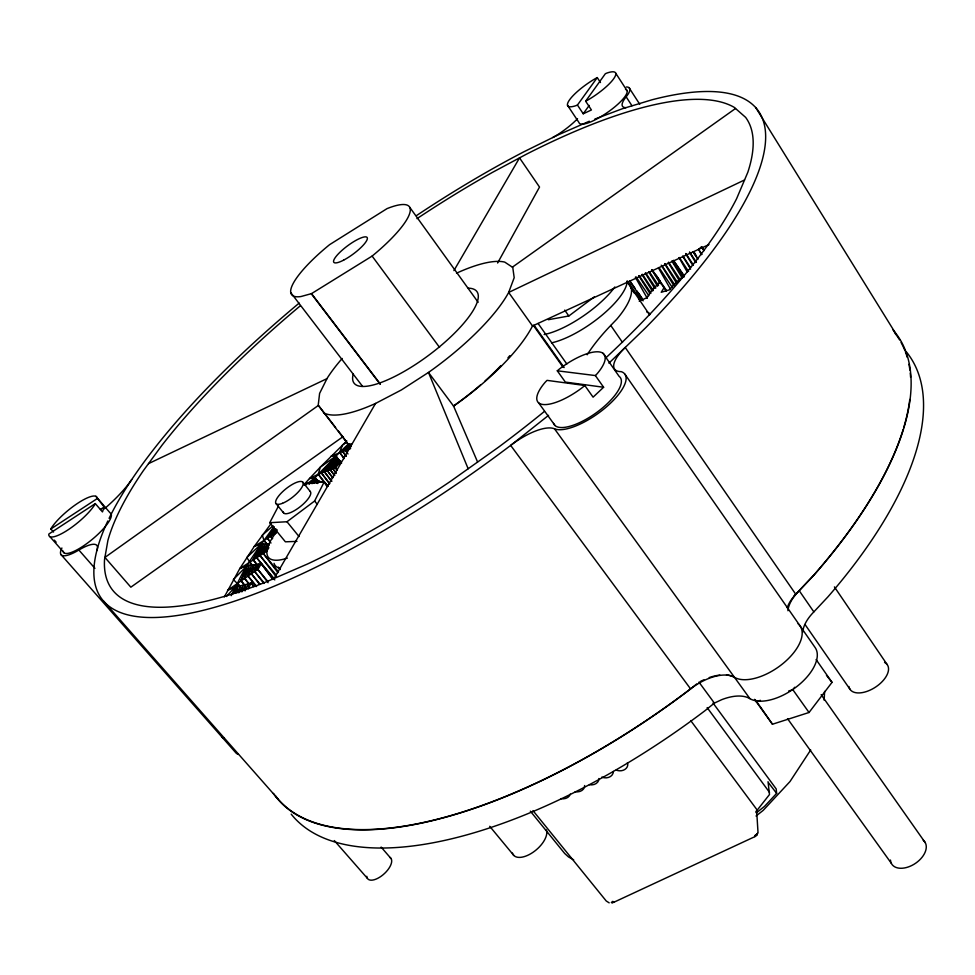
<?xml version="1.0" encoding="UTF-8"?>
<svg xmlns="http://www.w3.org/2000/svg" width="975" height="975" viewBox="0 0 975 975"><rect width="100%" height="100%" fill="white"/><g stroke="black" fill="none" stroke-linecap="round" stroke-linejoin="round"><path stroke-width="1.46" d="M611.325 902.423L613.543 902.399L754.918 836.623L755.186 835.185M824.143 700.196L824.618 691.397M245.066 590.911L245.615 584.61L251.062 582.989L253.975 586.462M754.918 836.623L757.477 833.345M53.54 532.045L50.846 528.974L51.456 527.841A30.761 7.812 -39.6 0 1 77.866 503.161A30.761 7.812 -39.6 0 1 97.122 497.908L104.142 507.012L102.472 511.936L95.306 503.6L48.908 533.983L48.75 534.836A30.761 7.812 -39.6 0 0 68.006 529.876A30.761 7.812 -39.6 0 0 94.733 504.733L95.306 503.6M638.905 298.996L638.588 295.522L636.395 293.024L640.587 299.203M268.088 582.697L257.936 569.522L258.728 564.196L261.239 563.599L274.792 579.918M241.861 591.898L242.994 585.244L245.615 584.61L242.775 590.765M758.038 832.943L756.624 810.128M238.814 592.837L240.435 585.78L242.994 585.244L239.984 591.752M309.038 484.417L318.301 474.228L320.19 467.269L346.82 440.907M236.121 592.861L237.937 586.207L240.435 585.78L237.23 592.666M233.305 593.665C241.971 569.047 258.728 547.987 273.743 526.89M234.841 592.837L237.937 586.207L227.553 590.338L254.633 571.496L258.728 564.196L247.272 565.488L239.777 568.62L266.455 551.46L269.149 544.184L261.288 543.928L254.292 546.402L239.777 568.62L224.299 596.968M303.908 484.709L309.514 478.53L318.301 474.228L339.605 452.4L342.566 444.929L346.198 442.528M245.603 589.729L248.308 583.854L248.442 588.693L251.062 582.989L253.78 586.621M231.221 595.664L235.499 586.548L226.395 596.517M278.497 506.025L269.746 522.697L286.979 521.747L314.62 501.016L324.236 481.808L327.856 486.354M664.194 287.467L661.233 292.281L669.654 289.758L673.92 284.529L682.975 276.413M497.616 263.018L539.516 187.066L519.529 157.877L453.911 270.611M263.859 583.489L254.633 571.496L257.936 569.522L261.239 563.599L272.866 579.491M276.132 530.546L273.951 534.373L254.292 546.402L270.879 523.867M274.158 578.443L375.546 403.443L401.383 389.951L428.476 372.45A119.767 34.905 -36.7 0 0 508.67 292.439L744.547 179.973M613.543 902.399L613.567 901.717L611.727 902.655L613.226 901.607L612.568 901.388M275.145 528.742L270.66 536.226L272.464 538.614M274.243 527L267.296 538.176L270.977 543.038M810.7 749.958L790.018 781.523L763.193 810.371L756.039 816.014M269.149 544.184L263.177 553.337L277.912 572.63M266.455 551.46L268.893 547.718M317.545 483.515L319.117 481.175L321.933 482.113M335.266 467.756L337.118 470.121L335.266 467.756L340.043 460.943L341.238 461.577L335.266 467.756L318.301 474.228L323.554 481.601M316.302 482.747L317.887 480.529L319.117 481.175L317.265 483.259M600.478 82.522L597.261 77.586L577.444 105.044L583.233 113.782L589.217 105.398M585.634 101.193L605.353 73.722L606.877 73.076A29.043 7.02 -34.7 0 1 613.616 78.841A29.043 7.02 -34.7 0 1 587.364 100.291L585.634 101.193L591.423 109.968L583.233 113.782M276.022 528.95L270.66 536.226L272.573 538.566M277.253 529.888L273.951 534.373L276.108 533.203M274.426 528.535L267.296 538.176L270.173 541.673M314.072 483.381L316.765 479.773L314.815 477.969L309.514 478.53L320.19 467.269L335.888 456.093L341.482 463.21M754.528 699.343L772.456 724.23L809.031 712.493L832.028 682.354L816.099 659.539M312.085 483.673L315.742 478.92L311.707 483.417M788.592 691.068L792.821 689.678L794.686 687.265M755.613 836.221L757.429 833.905M311.049 482.747L314.815 477.969L316.704 480.346L314.815 477.969L305.224 485.282M755.747 811.992L769.494 794.527L768.032 781.682M350.622 448.61L331.207 456.056L335.888 456.093L338.045 459.31L329.989 469.475L334.486 475.532M340.031 461.894L337.228 458.335L327.198 470.523L332.585 477.774M313.767 483.125L316.765 479.773L317.887 480.529L315.876 482.783M351.012 446.062L348.002 449.402L351.146 446.392M351.439 443.649L345.296 450.304L348.002 453.984M713.054 703.06L776.197 788.933L776.636 793.37L764.497 806.41L756.295 812.882M802.778 632.044A37.562 19.244 -33.2 0 1 813.845 611.886L827.933 596.858A384.784 165.494 -36.5 0 0 906.543 352.085M349.403 443.966L342.493 451.303L346.088 456.202M793.723 596.493L814.198 574.787A386.892 162.24 -36.6 0 0 892.807 329.672M787.934 610.728A37.793 18.891 -33.3 0 1 799.195 590.643L813.418 575.603A386.709 162.191 -36.6 0 0 903.179 429.475M603.61 387.258L565.354 382.09L557.298 370.805L595.384 375.57L603.61 387.258L593.08 397.166L584.805 385.491L547.024 380.36L545.159 382.285A40.804 14.272 -35.5 0 0 542.734 404.467A40.804 14.272 -35.5 0 0 582.502 387.441L584.805 385.491M595.384 375.57L597.285 373.571A40.804 14.272 -35.5 0 0 599.064 351.89A40.804 14.272 -35.5 0 0 559.528 368.928L557.298 370.805M587.169 354.766A138.596 49.542 -34 0 1 610.764 325.443L616.895 319.069A77.89 25.667 -35.4 0 0 626.864 282.323M337.228 458.335L324.309 471.656L331.488 481.333M336.29 473.399L332.682 468.561L340.043 460.943L338.045 459.31L327.198 470.523L332.865 477.677M659.027 282.848L651.215 291.062L647.108 297.607L639.198 301.141M608.924 363.151L645.645 327.771A409.061 121.253 -36.7 0 0 652.092 99.767L622.318 108.761L594.823 119.084M343.98 458.628L339.605 452.4L348.392 443.978M350.013 444.112L342.493 451.303L346.222 456.056M351.622 444.247L345.296 450.304L347.161 452.692M273.049 525.781L262.336 535.153L263.884 540.211L267.503 545.037M701.573 254.633L698.563 249.356L701.586 246.736L704.072 250.538M613.897 901.826L612.263 902.728M696.65 683.999L689.727 689.605A386.709 162.191 -36.6 0 1 273.427 793.394M624.914 374.193L815.063 647.461A41.901 21.803 -34.6 0 1 797.062 686.376A41.901 21.803 -34.6 0 1 749.921 698.661A44.448 23.388 -36.2 0 0 721.793 699.636L714.37 703.097L705.205 710.531A384.784 165.494 -36.5 0 1 291.208 814.149M548.559 415.35L510.668 445.404A409.061 121.253 -36.7 0 1 186.822 613.897A409.061 121.253 -36.7 0 1 107.823 520.979M304.383 485.05L306.711 483.295L324.236 481.808M548.316 319.715L568.827 315.985L594.348 296.839M512.375 267.162L735.516 108.493M350.366 445.49A118.779 36.879 -36.7 0 1 348.246 444.417L342.859 436.788L130.845 587.194L104.922 557.42L318.374 405.442L335.607 427.501M50.846 528.974L97.012 498.725M100.401 509.462L104.142 507.012M311.525 293.621L372.121 256.084A73.43 17.599 -36.7 0 0 409.683 213.403A73.43 17.599 -36.7 0 0 387.026 208.626L329.587 244.664A73.43 17.599 -36.7 0 0 300.97 296.534L311.525 293.621L380.372 384.101M552.727 137.548L557.42 134.818A32.723 8.08 -35 0 0 577.529 118.706M597.261 77.586L595.567 78.488A29.043 7.02 -34.7 0 0 569.668 99.694A29.043 7.02 -34.7 0 0 575.933 105.666L577.444 105.044M755.15 836.075L757.197 834.515L756.49 834.381M148.505 463.637L326.991 378.629M700.196 681.549L703.926 679.794M477.567 461.955L453.594 406.112A118.779 36.879 -36.7 0 0 532.508 325.967L708.91 244.603M589.327 121.229L557.663 135.111L523.612 151.929A409.061 121.253 -36.7 0 0 416.337 215.682M756.186 701.732L760.415 700.342M755.82 835.222L756.795 835.136M296.973 541.369L285.395 541.82L269.746 522.697M609.18 902.862L606.243 900.997L532.972 810.615M573.678 859.84L568.535 856.964L564.732 853.527L530.339 811.163M240.264 586.487L233.366 579.552L247.272 565.488L240.886 580.515L244.579 585.317M54.332 540.138L56.136 542.197M49.847 536.579L64.326 553.032M103.326 600.844L278.18 799.159M60.974 554.556L235.633 752.554A32.199 12.419 -41.1 0 0 238.424 754.418M334.303 840.56L367.343 878.28M61.912 547.999A34.028 8.982 -39.7 0 0 78.865 550.022L94.928 568.352M381.128 847.08L391.085 858.597M95.855 496.312L110.017 512.801A30.615 8.08 -39.7 0 1 91.979 539.577A30.615 8.08 -39.7 0 1 63.192 551.228M249.271 583.94L244.384 578.114L249.417 565.439L240.886 580.515L244.786 585.171M260.033 584.098L251.27 573.605L253.927 565.025L247.857 575.811L256.157 586.609M256.62 586.292L247.857 575.811L251.635 565.281L244.384 578.114L249.003 584.122M257.802 565.354L253 559.577L261.288 543.928L246.76 557.554L252.257 565.427M257.936 569.522L267.662 581.21M249.515 561.844L253.354 566.463M264.359 583.172L254.633 571.496L256.291 564.671L251.27 573.605L259.569 584.391M276.132 574.982L259.837 555.323L265.054 544.257L256.449 557.408L273.024 579.113M273.707 578.199L256.449 557.408L263.128 544.135L253 559.577L257.607 565.61M489.718 826.3L513.849 855.477M278.509 571.862L263.177 553.337L267.065 544.269L259.837 555.323L276.413 577.029M263.884 540.211L267.711 544.867M276.01 503.575L283.676 513.008M286.979 521.747L299.057 536.579M302.75 482.125L310.33 491.595M314.62 501.016L317.375 504.453M318.301 474.228L327.746 486.098M826.483 675.382L832.028 682.354M331.866 481.187L324.309 471.656L336.509 457.263L340.238 462.016L336.509 457.263L321.348 472.899L329.404 483.783M329.842 483.6L321.348 472.899L335.888 456.093L341.469 463.222M338.045 459.31L339.922 461.687M335.473 472.083L332.682 468.561L338.983 460.188L329.989 469.475L334.717 475.447M339.605 452.4L344.26 458.323M338.325 430.974L342.859 436.788M342.164 358.483A119.767 34.905 -36.7 0 0 327.234 378.129L319.605 393.388L318.216 405.21L348.246 444.417M237.339 583.001L240.155 586.609M768.653 782.949L776.636 793.37M290.879 292.768L362.566 386.368M278.436 567.133L280.276 569.546M311.269 293.694L380.079 384.126M690.714 720.598L756.417 809.018M453.594 406.112L428.476 372.45L468.158 468.756M707.155 707.606L769.531 792.395M372.121 256.084L439.542 347.38M798.098 623.781A42.144 21.401 -34.7 0 1 783.766 662.878A42.144 21.401 -34.7 0 1 734.467 677.32A41.218 21.157 -36.2 0 0 690.568 688.886L510.668 445.404A44.082 16.185 -36.5 0 1 554.507 428.805A45.069 16.368 -35.5 0 0 606.267 407.026A45.069 16.368 -35.5 0 0 621.197 371.646A36.075 12.882 -34.7 0 1 625.219 347.453L795.783 594.299A33.759 16.867 -33.4 0 0 787.252 607.815M698.965 682.134L714.37 703.097M755.345 699.855L758.903 704.779M538.541 402.748L555.019 425.514M554.507 428.805L749.921 698.661M409.744 207.309L478.152 302.287M787.52 718.648L891.321 863.289M325.309 484.051L327.064 486.513M534.215 325.418L564.147 367.551M792.821 689.678L809.031 712.493M533.252 325.248L563.221 367.429M532.508 325.967L508.67 292.439L514.191 277.704L512.765 267.418L504.77 262.117A119.767 34.905 -36.7 0 0 456.519 273.183M538.078 323.468L566.804 363.967M821.145 694.651L925.312 842.766M629.74 280.763L634.944 288.198M636.687 290.672L641.891 298.094M564.708 310.111L568.827 315.985M652.007 269.648L666.632 290.599M603.001 353.279L619.076 376.313A40.56 14.723 -35.5 0 1 596.164 412.852A40.56 14.723 -35.5 0 1 553.568 423.394M697.32 257.924L692.993 251.708L697.942 259.289M673.506 260.41L683.926 275.377M759.793 706.01L772.456 724.23M805.033 624.512L850.127 689.471M799.195 590.643L813.845 611.886M610.764 325.443L622.501 342.432M629.582 280.849L643.134 300.836M627.949 281.556L636.468 294.121M631.081 287.564L649.582 314.803M834.417 586.901L887.104 664.499M639.149 275.62L650.995 293.158M636.066 276.863L648.777 295.669M645.743 272.976L655.858 288.015M642.391 274.316L653.36 290.611M656.175 275.194L660.368 281.458M651.861 269.734L666.059 290.916M649.228 271.598L658.478 285.382M662.305 266.199L674.834 284.956M658.954 267.503L672.336 287.515M668.57 262.214L680.221 279.715M664.962 263.591L677.467 282.36M673.384 260.471L684.279 276.888M672.299 260.8L683.097 277.058M567.499 105.276L578.955 122.521A28.921 7.264 -34.6 0 0 608.497 111.711A28.921 7.264 -34.6 0 0 625.511 89.383M682.963 256.193L690.495 267.601M679.343 257.522L688.569 271.477M689.739 252.172L696.418 262.324M685.864 253.561L693.396 264.968M698.563 249.356L701.878 254.426M626.364 86.982A32.114 8.068 -34.6 0 1 626.157 96.817L631.934 105.714M629.009 87.665L639.758 104.276M615.688 73.149L627.023 90.638M638.783 275.767L649.984 293.597M627.291 281.836L634.506 293.341M641.952 274.499L652.299 291.05M638.637 293.243L642.622 299.63M645.243 273.183L654.749 288.466M755.674 107.494L894.721 331.927M661.245 265.188L674.005 285.821M648.789 272.049L657.601 286.284M652.312 270.684L660.294 283.627M664.682 263.872L676.589 283.238M668.241 262.531L679.307 280.617M682.744 256.267L690.592 269.149M671.909 261.166L682.147 277.96M685.644 253.634L692.677 265.237M689.447 252.269L695.675 262.592M701.586 246.736L703.901 250.587M694.139 252.184L696.467 256.047M679.063 257.644L687.253 272.049M658.442 267.93L670.434 289.063M635.347 277.278L647.254 298.277M923.227 840.267A19.89 12.431 -33.8 0 1 914.05 864.252A19.89 12.431 -33.8 0 1 890.467 860.047M389.683 857.305A15.478 7.252 -42.2 0 1 383.017 874.807A15.478 7.252 -42.2 0 1 366.795 876.293M375.546 403.443A119.767 34.905 -36.7 0 1 323.456 412.681M468.256 288.173A76.623 22.315 -36.7 0 1 428.707 355.278A76.623 22.315 -36.7 0 1 353.303 373.778M690.568 688.886A386.892 162.24 -36.6 0 1 275.389 795.71M109.09 518.347A409.061 121.253 -36.7 0 1 299.167 303.103M78.865 550.022A34.564 9.348 -40 0 1 96.817 550.717M131.698 479.578A58.89 14.954 -39.4 0 1 104.362 508.84M625.926 107.664A35.405 9.031 -34.2 0 1 626.157 96.817M605.512 358.178A395.021 116.951 -36.7 0 0 736.625 198.656L747.825 172.27A395.021 116.951 -36.7 0 0 745.595 117.341L734.236 107.36A395.021 116.951 -36.7 0 0 526.171 154.33L492.57 172.319A395.021 116.951 -36.7 0 0 416.971 218.644M544.464 411.377A395.021 116.951 -36.7 0 1 498.627 447.111L450.072 481.613A395.021 116.951 -36.7 0 1 307.637 563.94L265.139 582.343A395.021 116.951 -36.7 0 1 104.52 559.674L107.908 540.394A395.021 116.951 -36.7 0 1 143.13 470.974L161.96 445.27A395.021 116.951 -36.7 0 1 300.178 305.918M224.335 738.441A32.346 12.151 -40.9 0 1 221.593 736.625M709.191 677.588A44.716 22.961 -36.3 0 1 714.651 675.992M715.979 675.699A44.716 22.961 -36.3 0 1 719.867 675.078M726.497 674.944A44.716 22.961 -36.3 0 1 734.467 677.32M614.847 286.979A55.185 17.672 -35.2 0 1 544.135 334.523M627.169 280.824A55.063 17.903 -35.2 0 1 600.929 316.095A55.063 17.903 -35.2 0 1 551.545 342.847M509.779 355.668A107.518 33.552 -36.7 0 1 507.926 357.849M500.882 365.613A107.518 33.552 -36.7 0 1 484.965 381.03M480.419 385.028A107.518 33.552 -36.7 0 1 453.533 405.929M287.381 558.102A56.708 18.708 -38.6 0 1 276.254 532.179M280.422 568.327A56.587 18.952 -38.6 0 1 274.036 563.331M310.001 491.303A17.099 5.436 -38.5 0 1 299.776 507.037A17.099 5.436 -38.5 0 1 283.238 511.985M884.557 662.427A22.315 12.139 -33 0 1 875.928 686.851A22.315 12.139 -33 0 1 848.932 686.497M546.451 829.944A20.902 10.676 -40.4 0 1 532.911 852.382A20.902 10.676 -40.4 0 1 512.423 853.052M646.803 312.012A54.539 18.891 -35.1 0 1 650.252 314.072M901.083 342.481A386.709 162.191 -36.6 0 1 904.983 350.793M905.47 352.072A386.709 162.191 -36.6 0 1 907.225 357.337M908.932 364.297A386.709 162.191 -36.6 0 1 909.907 370.147M910.26 373.157A386.709 162.191 -36.6 0 1 910.589 377.264M909.773 399.47A386.709 162.191 -36.6 0 1 903.63 427.964M894.441 332.56A386.709 162.191 -36.6 0 1 899.572 339.873M598.93 778.513A7.837 6.264 3.1 0 1 589.424 784.717M613.299 771.457A7.861 6.301 2.6 0 1 601.807 777.099M570.265 794.113A7.788 6.203 4 0 1 561.027 798.647M584.634 785.533A7.812 6.228 3.6 0 1 575.189 791.7M627.412 762.73A7.885 6.325 2.1 0 1 624.902 769.433A7.885 6.325 2.1 0 1 616.2 770.043M343.675 260.106A20.792 4.985 -36.7 0 0 367.27 237.729A20.792 4.985 -36.7 0 0 340.409 251.806A20.792 4.985 -36.7 0 0 343.675 260.106M282.531 503.295A17.136 5.35 -38.5 0 0 303.225 483.515A17.136 5.35 -38.5 0 0 282.47 491.839A17.136 5.35 -38.5 0 0 282.531 503.295"/></g></svg>
